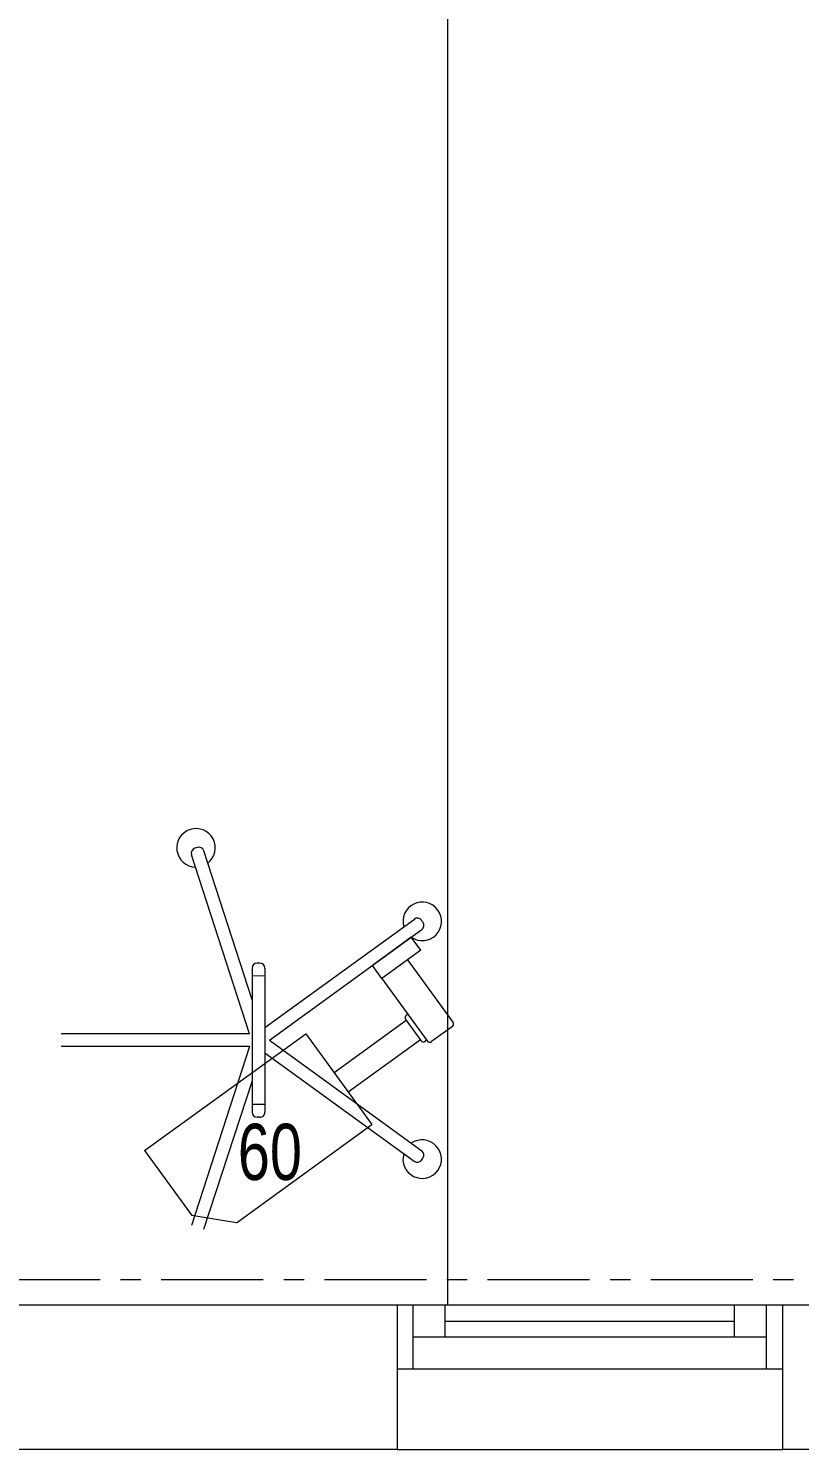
# Model space of a CAD drawing. Header units: millimetres. Extents: x 26027 to 581921, y 7230 to 233891.
# Drawn here: x 510028 to 511229, y 185830 to 188044 of the extents above; entities that cross this region are included whole.
import ezdxf

# ---------------------------------------------------------------- set-up
doc = ezdxf.new("R2010")
doc.units = ezdxf.units.MM
doc.header["$LTSCALE"] = 5
for name, pattern in [('CENTER', [50.8, 31.75, -6.35, 6.35, -6.35]), ('HIDDEN', [9.525, 6.35, -3.175]), ('HIDDEN2', [0.1875, 0.125, -0.0625])]:
    doc.linetypes.add(name, pattern=pattern)
doc.layers.get('0').update_dxf_attribs({"color": 252})
for name, color, linetype, lineweight in [('Aluminum', 252, 'Continuous', 5), ('Medical Equipment and Furniture', 252, 'Continuous', 0), ('Medical Equipment and Furniture1', 252, 'Continuous', 5), ('Proj', 252, 'HIDDEN2', 5), ('Walls', 252, 'Continuous', 5)]:
    doc.layers.add(name, color=color, linetype=linetype, lineweight=lineweight)
doc.layers.add('axes', color=252, linetype='Continuous')
doc.styles.add('X3G_ENTITY_257CFD', font='swisscl.ttf', dxfattribs={"height": 200})

# ---------------------------------------------------------------- blocks, each defined once
blk = doc.blocks.new('HF12177-P')
for p, q in [((-0.0196, -0.007), (-0.1885, 0.2255)), ((0, 0), (-0.1724, 0.2372)), ((0, 0), (0.1724, 0.2372)), ((0.0196, -0.007), (0.1885, 0.2255)), ((-0.12, -0.015), (-0.12, -0.019)), ((-0.112, -0.007), (0.112, -0.007)), ((-0.1, -0.007), (-0.1, -0.027)), ((0.1, -0.007), (0.1, -0.027)), ((0.12, -0.015), (0.12, -0.019)), ((-0.0631, -0.027), (-0.2951, -0.1024)), ((-0.01, -0.0308), (-0.2889, -0.1214)), ((-0.112, -0.027), (0.112, -0.027)), ((-0.01, -0.0308), (-0.01, -0.324)), ((0.01, -0.0308), (0.01, -0.324)), ((0.01, -0.0308), (0.2889, -0.1214)), ((0.0631, -0.027), (0.2951, -0.1024))]:
    blk.add_line(p, q)
for centre, radius, start, end in [((-0.1852, 0.2378), 0.03, 325.4712, 286.5288), ((0.1852, 0.2378), 0.03, 253.4712, 214.5288), ((-0.1821, 0.2302), 0.008, 126.3733, 216), ((0, -0.017), 0.315, 125.6267, 126.3733), ((-0.1788, 0.2325), 0.008, 36, 125.6267), ((0.1788, 0.2325), 0.008, 54.3733, 144), ((0, -0.017), 0.315, 53.6267, 54.3733), ((0.1821, 0.2302), 0.008, 324, 53.6267), ((-0.112, -0.015), 0.008, 90, 180), ((-0.112, -0.019), 0.008, 180, 270), ((0.112, -0.015), 0.008, 0, 90), ((0.112, -0.019), 0.008, 270, 0), ((-0.2996, -0.1144), 0.03, 37.4712, 358.5288), ((-0.2926, -0.11), 0.008, 108, 197.6267), ((0, -0.017), 0.315, 197.6267, 198.3733), ((-0.2914, -0.1138), 0.008, 198.3733, 288)]:
    blk.add_arc(centre, radius, start, end)
blk = doc.blocks.new('MONITOR ARM PLAN')
at = {"color": 8, "linetype": 'HIDDEN'}
for p, q in [((0.025, -0.49375, 0), (0.025, -0.18375, 0)), ((0.025, -0.18375, 0), (0.2, -0.18375, 0)), ((0.2, -0.44375, 0), (0.2, -0.18375, 0)), ((0.2, -0.44375, 0), (0.15, -0.49375, 0)), ((0.025, -0.49375, 0), (0.15, -0.49375, 0))]:
    blk.add_line(p, q, dxfattribs=at)
at = {"layer": 'Medical Equipment and Furniture1'}
for p, q in [((0.025, 0.0375), (0, 0.0375)), ((0, 0.0375), (0, -0.0375)), ((0.025, 0.0375), (0.025, -0.0375)), ((0.145, 0.0125), (0.025, 0.0125)), ((0.15, 0.0075), (0.15, -0.0325)), ((0.025, -0.0375), (0, -0.0375)), ((0.025, -0.0375), (0.145, -0.0375)), ((0.09375, -0.0375), (0.09375, -0.04)), ((0.14375, -0.0375), (0.14375, -0.04)), ((0.09875, -0.045), (0.13875, -0.045)), ((0.1, -0.045), (0.1, -0.18375)), ((0.1375, -0.045), (0.1375, -0.18375))]:
    blk.add_line(p, q, dxfattribs=at)
for centre, start, end in [((0.145, 0.0075, 0), 0, 90), ((0.09875, -0.04), 180, 270), ((0.13875, -0.04), 270, 360), ((0.145, -0.0325), 270, 0)]:
    blk.add_arc(centre, 0.005, start, end, dxfattribs=at)

msp = doc.modelspace()

# ---------------------------------------------------------------- linework, layer by layer
at = {"layer": 'Aluminum'}
for p, q in [((511202.1, 186055.3, -2.4), (510602.1, 186055.3, -2.4)), ((510627.1, 185955.3, -2.4), (510627.1, 186055.3, -2.4)), ((510677.1, 186005.3, -2.4), (510677.1, 186055.3, -2.4)), ((511127.1, 186005.3, -2.4), (511127.1, 186055.3, -2.4)), ((511177.1, 185955.3, -2.4), (511177.1, 186055.3, -2.4)), ((510677.1, 186030.3, -2.4), (511127.1, 186030.3, -2.4)), ((511177.1, 186005.3, -2.4), (510627.1, 186005.3, -2.4)), ((511202.1, 185955.3, -2.4), (510602.1, 185955.3, -2.4))]:
    msp.add_line(p, q, dxfattribs=at)
at = {"layer": 'axes', "linetype": 'CENTER', "lineweight": 0}
msp.add_line((544175.8, 186094.8, 2.4), (461082.1, 186094.8, 2.4), dxfattribs=at)
at = {"layer": 'Medical Equipment and Furniture'}
msp.add_line((510680.6, 188555.3, -2.4), (510680.6, 186055.3, -2.4), dxfattribs=at)
at = {"layer": 'Proj'}
msp.add_line((510602.1, 185830.3, 0), (511202.1, 185830.3, 0), dxfattribs=at)
at = {"layer": 'Walls'}
for p, q in [((510602.1, 186055.3, 0), (509864.2, 186055.3, 0)), ((510602.1, 186055.3, 0), (510602.1, 185830.3, 0)), ((511887.1, 186055.3, 0), (511202.1, 186055.3, 0)), ((511202.1, 186055.3, 0), (511202.1, 185830.3, 0)), ((510602.1, 185830.3, 0), (509864.2, 185830.3, 0)), ((511887.1, 185830.3, 0), (511202.1, 185830.3, 0))]:
    msp.add_line(p, q, dxfattribs=at)

# ---------------------------------------------------------------- block references
at = {"layer": 'Medical Equipment and Furniture', "extrusion": (-1.92689e-13, -1.39405e-12, -1), "xscale": -1000, "yscale": 1000, "zscale": -1000, "rotation": 90.01496832471715}
msp.add_blockref('HF12177-P', (-510403.4, 186467.9, 0), dxfattribs=at)
at = {"layer": 'Medical Equipment and Furniture', "xscale": 1000, "yscale": 1000, "zscale": 1000, "rotation": 305.9850316752795}
msp.add_blockref('MONITOR ARM PLAN', (510593.9, 186606.2, 0), dxfattribs=at)

# ---------------------------------------------------------------- texts
at = {"layer": 'Medical Equipment and Furniture', "insert": (510404.1, 186337.7, 0), "char_height": 87.47, "attachment_point": 2, "style": 'X3G_ENTITY_257CFD'}
msp.add_mtext('60', dxfattribs=at)

doc.saveas('drawing.dxf')
